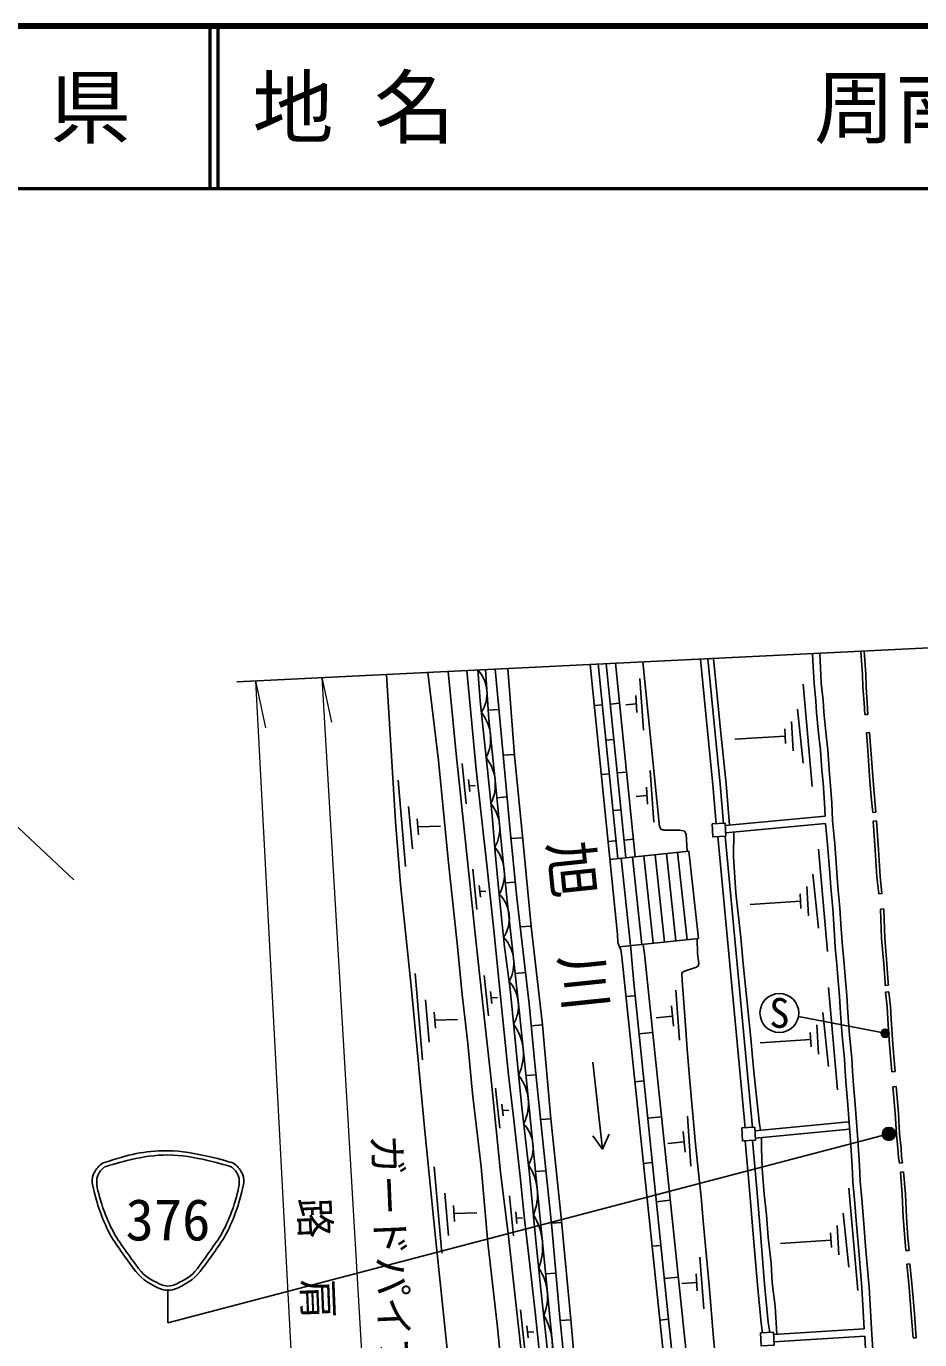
# Model space of a CAD drawing. Units: millimetres at full size, sheet at 1:1000; details may follow other scales. Extents: x 40000 to 680000, y 20000 to 380000.
# Drawn here: x 356422 to 411542, y 298998 to 380000 of the extents above; entities that cross this region are included whole.
import ezdxf
from ezdxf.enums import TextEntityAlignment as Align

# ---------------------------------------------------------------- set-up
doc = ezdxf.new("R2010")
doc.units = ezdxf.units.MM
doc.header["$LTSCALE"] = 1000
for name, color, linetype, lineweight in [('M-BGD', 7, 'Continuous', 25), ('M-BGD-EXST', 7, 'Continuous', 25), ('M-BMK-OTRS', 5, 'Continuous', 25), ('M-BMK-SRVR', 3, 'Continuous', 25), ('M-STR-HTXT', 7, 'Continuous', 13), ('M-STR-STRC', 7, 'Continuous', 25), ('M-TTL', 2, 'Continuous', 140), ('M-TTL-LINE', 7, 'Continuous', 50)]:
    doc.layers.add(name, color=color, linetype=linetype, lineweight=lineweight)
doc.layers.add('M-BMK-HTXT', color=7, linetype='Continuous')
doc.layers.add('M-TTL-TXT', color=7, linetype='Continuous')
doc.styles.add('ＭＳ ゴシック', font='')
doc.styles.get('ＭＳ ゴシック').set_extended_font_data('MS Gothic')

msp = doc.modelspace()

# ---------------------------------------------------------------- hatches: boundary and pattern name
at = {"layer": 'M-BGD-EXST'}
msp.add_hatch(color=256, dxfattribs=at).paths.add_polyline_path([(409191, 317777, 0.41421), (409530, 317677, 0.41421), (409630, 318016, 1)])
at = {"layer": 'M-STR-STRC'}
msp.add_hatch(color=256, dxfattribs=at).paths.add_polyline_path([(409973, 311907, 1), (409299, 311478, 0.41421), (409851, 311355, 0.41421)])

# ---------------------------------------------------------------- linework, layer by layer
at = {"layer": 'M-BGD'}
for p, q in [((391705, 340690), (392924, 328674)), ((392207, 340689), (393413, 328725)), ((392779, 340717), (393981, 328784)), ((394268, 339770), (394500, 336583)), ((404357, 339434), (404900, 333118)), ((394035, 338733), (394093, 337687)), ((384926, 337826), (385584, 337874)), ((391467, 338103), (391962, 338153)), ((392458, 338203), (393026, 338260)), ((394064, 338210), (393402, 338156)), ((404004, 337891), (404357, 334557)), ((403622, 337128), (403725, 335321)), ((403247, 336224), (400138, 336026)), ((403225, 336672), (403269, 335776)), ((392184, 335973), (392677, 336023)), ((383315, 334538), (383568, 332056)), ((385844, 335048), (386532, 335098)), ((391898, 333850), (392394, 333900)), ((392886, 333950), (393455, 334007)), ((394914, 334112), (395146, 330924)), ((379361, 333504), (379825, 328187)), ((383700, 333545), (383781, 332816)), ((383740, 333181), (384125, 333161)), ((394681, 333075), (394739, 332029)), ((385456, 332426), (386081, 332471)), ((394710, 332552), (394049, 332498)), ((380008, 331888), (380241, 329282)), ((392624, 331636), (393115, 331685)), ((380541, 331126), (380613, 330133)), ((380577, 330630), (381984, 330677)), ((399536, 330715), (405708, 331283)), ((399559, 330265), (405735, 330833)), ((386324, 329905), (387039, 329957)), ((392318, 329717), (392813, 329767)), ((393303, 329816), (393871, 329873)), ((399084, 330024), (400766, 312072)), ((399534, 330047), (401215, 312094)), ((392429, 328623), (397303, 329129)), ((395214, 328912), (395797, 323518)), ((395910, 328984), (396493, 323590)), ((396607, 329057), (397189, 323663)), ((397303, 329129), (397886, 323735)), ((405302, 329254), (405846, 322939)), ((393125, 328695), (393708, 323301)), ((393821, 328767), (394404, 323373)), ((394518, 328840), (395101, 323446)), ((383969, 328010), (384222, 325528)), ((404949, 327712), (405302, 324378)), ((384354, 327017), (384435, 326288)), ((384395, 326653), (384780, 326632)), ((385985, 327182), (386595, 327226)), ((404170, 326493), (404214, 325597)), ((404567, 326948), (404670, 325142)), ((404192, 326045), (401084, 325847)), ((386899, 324456), (387573, 324505)), ((393012, 323229), (397886, 323735)), ((380407, 321581), (380871, 316263)), ((386583, 321593), (387222, 321639)), ((384681, 321462), (384934, 318980)), ((381054, 319964), (381286, 317359)), ((385066, 320469), (385147, 319740)), ((385107, 320104), (385492, 320084)), ((393421, 320160), (393978, 320216)), ((396501, 320548), (396719, 317463)), ((405922, 320716), (406466, 314400)), ((381586, 319202), (381659, 318210)), ((396234, 319586), (396360, 318328)), ((405570, 319174), (405922, 315840)), ((381622, 318706), (383029, 318754)), ((387574, 318361), (388261, 318411)), ((396297, 318957), (395283, 318845)), ((405187, 318410), (405290, 316604)), ((394221, 317865), (395073, 317951)), ((404791, 317955), (404835, 317059)), ((404813, 317507), (401704, 317309)), ((387249, 315287), (387873, 315333)), ((385376, 314519), (385630, 312038)), ((393970, 314910), (394520, 314965)), ((385761, 313527), (385843, 312797)), ((385802, 313162), (386187, 313142)), ((394757, 312666), (395616, 312752)), ((397213, 312794), (397431, 309709)), ((388157, 312572), (388775, 312617)), ((401377, 311884), (407155, 312440)), ((401400, 311434), (407218, 311994)), ((391969, 310751), (392375, 311676)), ((397009, 311203), (395995, 311091)), ((396946, 311832), (397072, 310574)), ((381594, 309652), (382058, 304335)), ((394497, 309869), (395039, 309924)), ((387839, 309367), (388485, 309413)), ((382240, 308036), (382473, 305430)), ((386230, 307881), (386483, 305399)), ((407177, 308346), (407721, 302030)), ((382773, 307274), (382845, 306281)), ((395288, 307508), (396156, 307595)), ((382809, 306777), (384216, 306825)), ((386615, 306888), (386696, 306159)), ((386655, 306524), (387041, 306503)), ((388820, 306178), (389445, 306223)), ((406824, 306804), (407177, 303469)), ((406045, 305585), (406089, 304689)), ((406442, 306040), (406545, 304233)), ((395032, 304759), (395566, 304813)), ((406067, 305137), (402958, 304938)), ((397986, 304093), (398219, 300905)), ((388462, 303064), (389096, 303110)), ((397754, 303055), (397812, 302009)), ((395776, 302777), (396651, 302865)), ((397783, 302532), (396865, 302458)), ((386916, 300845), (387170, 298364)), ((387301, 299853), (387383, 299123)), ((389360, 300179), (390023, 300227)), ((395507, 300215), (396035, 300268)), ((387342, 299488), (387727, 299468)), ((402519, 299322), (408124, 299665)), ((402542, 298872), (408150, 299216))]:
    msp.add_line(p, q, dxfattribs=at)
for points in [[(405708, 331283), (405672, 332083), (405577, 333368), (405501, 334131), (405419, 335347), (405303, 336411), (405178, 337687), (405130, 338373), (405020, 339474), (404952, 340869), (404931, 341309)], [(408671, 298075), (408595, 299313), (408416, 302232), (408223, 304522), (408100, 306149), (407990, 307435), (407859, 308774), (407825, 309751), (407715, 311325), (407640, 312416), (407530, 313768), (407454, 314706), (407393, 315551), (407344, 316354), (407200, 317777), (407111, 319159), (407049, 320223), (406939, 321404), (406884, 322177), (406781, 323254), (406705, 324332), (406623, 325621), (406499, 326932), (406438, 327811), (406300, 329573), (406169, 331028), (406121, 332109), (406025, 333407), (405950, 334169), (405867, 335387), (405750, 336457), (405627, 337725), (405579, 338411), (405469, 339507), (405402, 340891), (405380, 341331)], [(382453, 340213), (382949, 335133), (383513, 329703), (384113, 324024), (384722, 318543), (385132, 314843), (385683, 309334), (386163, 305364), (386580, 301643), (386852, 299244), (387112, 296663)], [(383598, 340269), (384176, 334161), (384852, 328106), (385277, 324251), (385722, 319748), (386177, 315330), (386507, 312552), (386888, 309072), (387169, 306443), (387491, 303616), (387838, 300510), (388194, 297179), (388616, 293502), (388879, 290841), (389252, 287799), (389508, 285079), (389723, 282946), (389875, 281460)], [(384273, 340302), (384424, 338397), (384606, 336622), (384877, 334135), (385161, 331331), (385359, 329050), (385625, 326237), (385931, 323236), (386285, 320611), (386543, 317901), (386720, 316017), (386970, 313525), (387462, 309213), (387841, 305320), (388188, 301916), (388502, 299070), (388849, 295629)], [(384750, 340325), (384967, 337240), (385368, 333299), (385729, 329733), (386097, 326065), (386583, 321593), (386845, 319132), (387302, 314788), (387839, 309367), (388474, 302941), (389256, 294935)], [(385357, 340355), (385739, 336178), (386253, 330617), (386694, 326241), (387444, 319705), (387803, 316010), (388234, 311831), (388845, 305946), (389318, 300601), (389951, 294192)], [(386131, 340392), (386537, 335036), (387049, 329850), (387575, 324485), (388260, 318415), (388776, 312613), (389415, 306537), (390021, 300249), (390501, 294591)], [(391209, 340640), (392900, 323980), (392926, 323486), (392991, 323271), (393106, 323034), (393164, 322618), (398278, 273728)], [(394452, 340798), (395482, 330645), (395570, 330478), (395750, 330413), (396767, 330413), (397027, 330362), (397142, 330182), (397203, 329119)], [(398978, 330820), (398786, 333219), (398445, 336541), (398238, 338646), (398015, 340972)], [(399427, 330843), (399234, 333260), (398892, 336586), (398686, 338689), (398465, 340994)], [(399801, 330739), (399598, 333276), (399256, 336606), (399050, 338707), (398829, 341012)], [(378649, 340027), (379192, 330951), (379503, 327072), (380165, 320803), (381000, 312087), (381624, 305685), (382460, 297824)], [(386004, 294523), (385490, 299778), (384898, 304971), (384477, 309651), (383961, 314189), (383663, 317274), (383295, 320480), (383020, 323254), (382473, 328406), (381856, 334715), (381201, 340152)], [(408123, 299665), (407968, 302199), (407775, 304486), (407651, 306113), (407542, 307394), (407410, 308744), (407376, 309727), (407266, 311293), (407191, 312382), (407081, 313732), (407006, 314672), (406944, 315521), (406896, 316318), (406752, 317740), (406661, 319132), (406600, 320189), (406490, 321367), (406436, 322139), (406332, 323217), (406256, 324302), (406174, 325586), (406051, 326895), (405989, 327778), (405851, 329535), (405735, 330833)], [(401716, 311917), (401661, 312286), (401554, 313246), (401447, 314168), (401297, 315744), (401092, 317787), (400654, 322186), (400503, 323810), (400200, 326567), (400057, 328780), (400070, 330312)], [(393708, 323301), (393748, 322886), (393897, 321001), (398219, 279086)], [(394485, 323382), (394567, 322788), (399130, 279169)], [(399003, 297177), (398817, 299098), (398553, 302364), (398208, 306078), (398060, 307793), (397875, 309488), (397716, 311055), (397517, 313108), (397358, 314953), (397199, 316900), (397093, 318397), (396881, 321144), (396868, 321594), (396889, 321651), (397027, 321724), (397763, 321982), (397881, 322049), (397904, 322207), (397831, 322823), (397807, 323727)], [(391374, 316108), (391969, 310751), (391370, 311565)], [(400771, 311271), (401034, 308262), (401284, 305269), (401526, 302394), (401750, 300012), (401842, 299421)], [(401221, 311293), (401483, 308300), (401733, 305307), (401974, 302433), (402197, 300068), (402294, 299444)], [(402736, 299335), (402622, 301067), (402447, 302510), (402369, 303727), (402201, 305303), (402081, 306703), (401955, 307970), (401814, 309552), (401786, 310804), (401783, 311471)], [(409091, 286912), (409056, 287386), (408867, 289766), (408755, 291639), (408636, 293429), (408465, 295055), (408346, 296451), (408222, 298044), (408150, 299216)]]:
    msp.add_lwpolyline(points, dxfattribs=at)
for points in [[(398731, 330808), (399530, 330848), (399570, 330049), (398771, 330009)], [(400567, 312062), (401366, 312102), (401406, 311303), (400607, 311263)], [(401714, 299414), (402513, 299455), (402553, 298656), (401754, 298615)]]:
    msp.add_lwpolyline(points, close=True, dxfattribs=at)
for centre, radius, start, end in [((382733, 338851), 2116, 326.49397, 43.27665), ((382516, 336066), 2557, 332.9453, 39.22708), ((382644, 333243), 2716, 334.14637, 37.66781), ((383255, 330540), 2380, 330.6895, 39.65567), ((383279, 327714), 2640, 331.72106, 38.97821), ((384143, 324980), 2082, 326.12208, 45.45534), ((384148, 322216), 2354, 331.65102, 42.93509), ((384471, 319584), 2313, 330.8245, 40.87927), ((384010, 316628), 3081, 334.5308, 36.39858), ((384670, 313571), 2739, 332.85852, 39.22395), ((385544, 310855), 2144, 329.84835, 43.16509), ((384739, 307956), 3224, 337.03611, 34.43286), ((384584, 304722), 3696, 339.09169, 32.33428), ((385566, 301670), 3018, 337.05521, 35.05573), ((385419, 298651), 3458, 339.82852, 32.18866)]:
    msp.add_arc(centre, radius, start, end, dxfattribs=at)
at = {"layer": 'M-BGD-EXST'}
msp.add_line((409411, 317897), (404063, 318924), dxfattribs=at)
for centre, radius in [((402885, 319151), 1200), ((409411, 317897), 250)]:
    msp.add_circle(centre, radius, dxfattribs=at)
at = {"layer": 'M-BMK-OTRS'}
msp.add_line((369416, 339577), (439083, 342975), dxfattribs=at)
at = {"layer": 'M-BMK-SRVR'}
msp.add_line((359364, 327359), (335269, 349951), dxfattribs=at)
at = {"layer": 'M-STR-HTXT'}
for p, q in [((370568, 339633), (374776, 260073)), ((370568, 339633), (371186, 336733)), ((374649, 339832), (379322, 260364)), ((374649, 339832), (375251, 337085))]:
    msp.add_line(p, q, dxfattribs=at)
at = {"layer": 'M-STR-STRC'}
for p, q in [((408151, 337554), (408350, 337566)), ((408254, 336426), (408453, 336445)), ((408642, 331521), (408841, 331541)), ((408677, 330981), (408877, 330994)), ((409013, 326495), (409212, 326517)), ((409119, 325545), (409318, 325567)), ((409411, 320852), (409611, 320861)), ((409430, 320423), (409628, 320446)), ((409830, 315512), (410029, 315530)), ((409882, 314599), (410082, 314613)), ((409636, 311692), (365165, 300045)), ((410288, 309882), (410487, 309903)), ((410346, 309334), (410545, 309350)), ((410694, 304496), (410894, 304507)), ((410739, 303663), (410938, 303682)), ((365165, 302045), (365165, 300045)), ((411133, 299107), (411332, 299124))]:
    msp.add_line(p, q, dxfattribs=at)
for points in [[(407914, 341450), (408020, 340031), (408041, 339241), (408105, 338269), (408151, 337554)], [(408114, 341465), (408220, 340042), (408241, 339250), (408305, 338282), (408350, 337566)], [(408254, 336426), (408310, 335636), (408471, 333467), (408549, 332453), (408642, 331521)], [(408453, 336445), (408453, 336442), (408509, 335651), (408670, 333482), (408749, 332471), (408841, 331541)], [(408677, 330981), (408791, 329200), (408899, 327547), (409013, 326495)], [(408877, 330994), (408877, 330994), (408991, 329213), (409098, 327564), (409212, 326517), (409212, 326517)], [(409119, 325545), (409184, 323743), (409319, 322158), (409405, 321005), (409411, 320852)], [(409318, 325567), (409319, 325559), (409383, 323755), (409519, 322174), (409604, 321017), (409611, 320861)], [(409430, 320423), (409533, 319536), (409577, 318758), (409687, 317193), (409746, 316456), (409830, 315512)], [(409629, 320447), (409629, 320439), (409732, 319553), (409776, 318770), (409886, 317208), (409945, 316473), (410029, 315530)], [(409882, 314599), (410026, 312963), (410104, 311685), (410195, 310801), (410222, 310245), (410288, 309882)], [(410082, 314613), (410225, 312978), (410303, 311701), (410395, 310816), (410421, 310268), (410486, 309910), (410487, 309903)], [(410346, 309334), (410457, 307952), (410523, 306549), (410613, 305259), (410694, 304496)], [(410545, 309350), (410656, 307965), (410723, 306560), (410812, 305277), (410894, 304512), (410894, 304507)], [(410739, 303663), (410880, 302233), (411014, 300593), (411133, 299107)], [(410938, 303682), (410938, 303678), (411080, 302251), (411213, 300609), (411332, 299124)]]:
    msp.add_lwpolyline(points, dxfattribs=at)
msp.add_circle((409636, 311692), 400, dxfattribs=at)
for points, knots in [([(361165, 309901), (362864, 310430), (363575, 310656), (365165, 310649), (366754, 310643), (368927, 309974), (369165, 309901)], [0, 0, 0, 0, 1, 1, 1, 2, 2, 2, 2]), ([(361262, 309662), (362000, 309892), (363614, 310395), (365165, 310395), (366715, 310395), (368829, 309743), (369067, 309670)], [0, 0, 0, 0, 1, 1, 1, 2, 2, 2, 2]), ([(361165, 309901), (360928, 309754), (360816, 309632), (360665, 309401), (360344, 308911), (360530, 308476), (360665, 307901)], [0, 0, 0, 0, 1, 1, 1, 2, 2, 2, 2]), ([(361258, 309666), (361204, 309618), (361025, 309461), (360915, 309298), (360627, 308871), (360847, 308159), (360902, 307980)], [0, 0, 0, 0, 1, 1, 1, 2, 2, 2, 2]), ([(369069, 309670), (369124, 309621), (369304, 309462), (369415, 309298), (369703, 308870), (369482, 308157), (369427, 307979)], [0, 0, 0, 0, 1, 1, 1, 2, 2, 2, 2]), ([(369165, 309901), (369402, 309754), (369514, 309632), (369665, 309401), (369986, 308911), (369799, 308476), (369665, 307901)], [0, 0, 0, 0, 1, 1, 1, 2, 2, 2, 2]), ([(360665, 307901), (360845, 307202), (360932, 306973), (361165, 306401), (361594, 305346), (361903, 304992), (362665, 303901)], [0, 0, 0, 0, 1, 1, 1, 2, 2, 2, 2]), ([(360902, 307980), (361079, 307293), (361165, 307069), (361393, 306506), (361818, 305461), (362124, 305110), (362879, 304030)], [0, 0, 0, 0, 1, 1, 1, 2, 2, 2, 2]), ([(369428, 307980), (369251, 307293), (369165, 307069), (368936, 306506), (368512, 305461), (368206, 305110), (367451, 304030)], [0, 0, 0, 0, 1, 1, 1, 2, 2, 2, 2]), ([(369665, 307901), (369485, 307202), (369397, 306973), (369165, 306401), (368736, 305346), (368427, 304992), (367665, 303901)], [0, 0, 0, 0, 1, 1, 1, 2, 2, 2, 2]), ([(362665, 303901), (363214, 303175), (363424, 302772), (364165, 302401), (364536, 302215), (364750, 302045), (365165, 302045), (365580, 302045), (365794, 302215), (366165, 302401), (366906, 302772), (367115, 303175), (367665, 303901)], [0, 0, 0, 0, 1, 1, 1, 2, 2, 2, 3, 3, 3, 4, 4, 4, 4]), ([(362842, 304078), (363377, 303371), (363577, 302971), (364302, 302618), (364624, 302461), (364807, 302310), (365165, 302310), (365523, 302310), (365706, 302461), (366028, 302618), (366753, 302971), (366953, 303371), (367488, 304078)], [0, 0, 0, 0, 1, 1, 1, 2, 2, 2, 3, 3, 3, 4, 4, 4, 4])]:
    msp.add_open_spline(points, degree=3, knots=knots, dxfattribs=at)
at = {"layer": 'M-TTL'}
msp.add_line((680000, 380000), (40000, 380000), dxfattribs=at)
at = {"layer": 'M-TTL-LINE'}
for p, q in [((367750, 380000), (367750, 370000)), ((368250, 380000), (368250, 370000)), ((40000, 370000), (680000, 370000))]:
    msp.add_line(p, q, dxfattribs=at)

# ---------------------------------------------------------------- texts
at = {"layer": 'M-BGD-EXST', "style": 'ＭＳ ゴシック'}
msp.add_text('S', height=1833, dxfattribs=at).set_placement((402885, 319151), align=Align.MIDDLE_CENTER)
at = {"layer": 'M-BMK-HTXT', "style": 'ＭＳ ゴシック'}
msp.add_text('旭\u3000川', height=2566, rotation=275.964, dxfattribs=at).set_placement((388445, 324307), align=Align.BOTTOM_CENTER)
at = {"layer": 'M-STR-HTXT', "style": 'ＭＳ ゴシック'}
for s, p in [('ガードパイプ\u3000L=80.0', (377678, 299114)), ('路\u3000肩\u3000Con\u3000L=80.0', (373191, 295841))]:
    msp.add_text(s, height=1833, rotation=272.332, dxfattribs=at).set_placement(p, align=Align.BOTTOM_CENTER)
at = {"layer": 'M-STR-STRC', "style": 'ＭＳ ゴシック'}
msp.add_text('376', height=2566, dxfattribs=at).set_placement((365165, 306401), align=Align.MIDDLE_CENTER)
at = {"layer": 'M-TTL-TXT', "style": 'ＭＳ ゴシック'}
msp.add_text('山\u3000口\u3000県', height=3666, dxfattribs=at).set_placement((350375, 375000), align=Align.MIDDLE_CENTER)
for s, p in [('地 名', (370380, 375000)), ('周南市大字大道理', (405024, 375000))]:
    msp.add_text(s, height=3666, dxfattribs=at).set_placement(p, align=Align.MIDDLE_LEFT)

doc.saveas('drawing.dxf')
